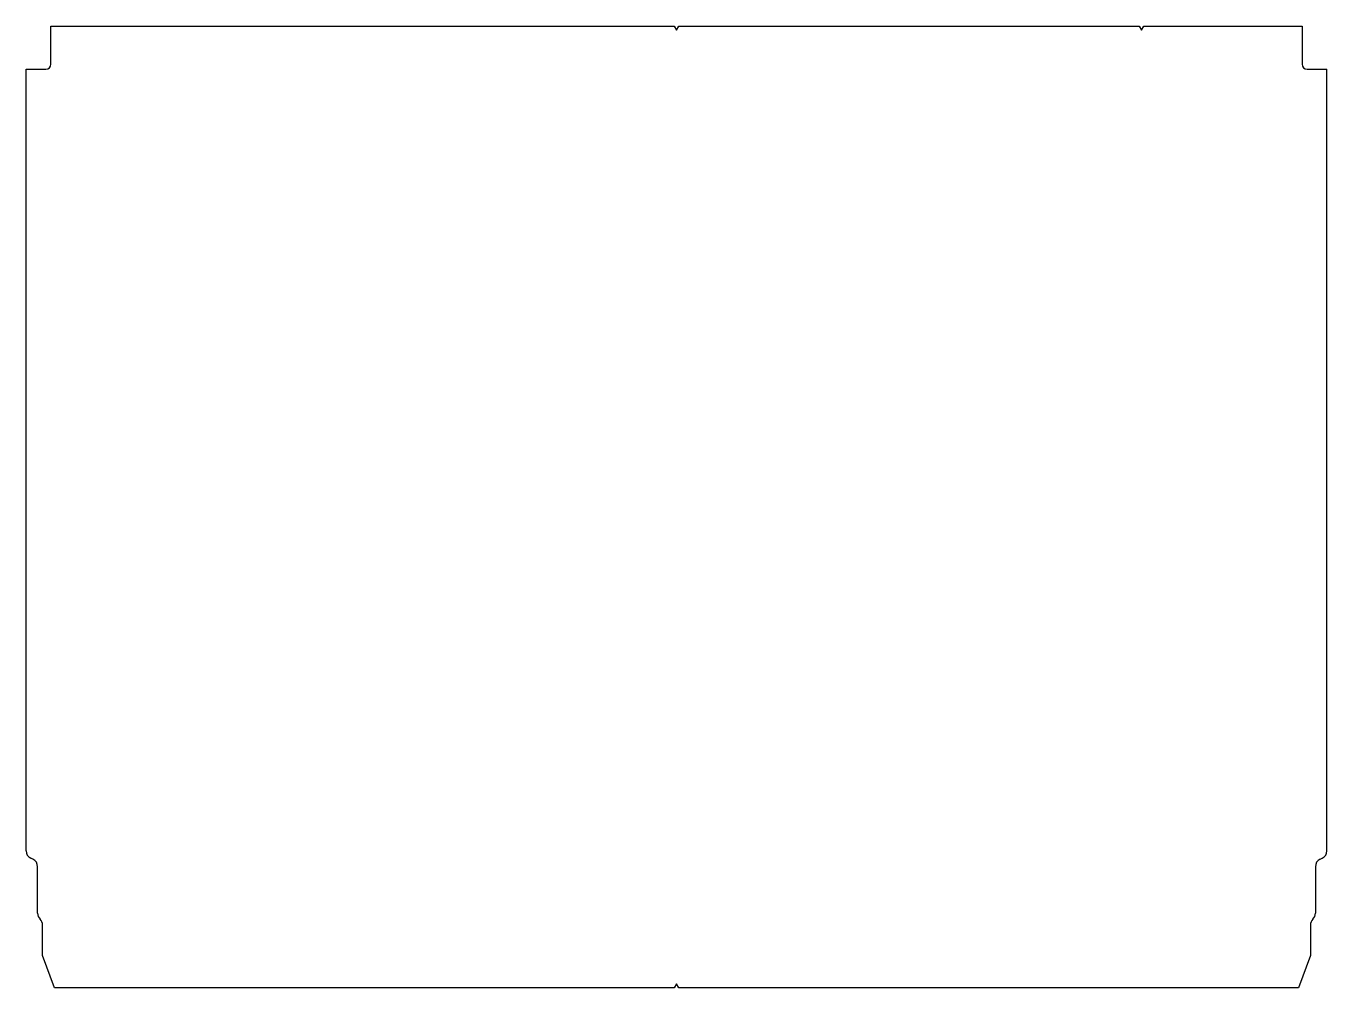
# Model space of a CAD drawing. Extents: x 423 to 1206, y 1016 to 1596.
import ezdxf

# ---------------------------------------------------------------- set-up
doc = ezdxf.new("R2010")
doc.units = 0
doc.layers.get('0').update_dxf_attribs({"linetype": 'CONTINUOUS'})

msp = doc.modelspace()

# ---------------------------------------------------------------- linework, layer by layer
at = {"color": 7}
for p, q in [((437.9, 1595.8), (813.21, 1595.8)), ((437.9, 1572.8), (437.9, 1595.8)), ((816.09, 1595.8), (1093.21, 1595.8)), ((1096.09, 1595.8), (1191.4, 1595.8)), ((1191.4, 1595.8), (1191.4, 1572.8)), ((422.9, 1098.98), (422.9, 1569.8)), ((1206.4, 1098.98), (1206.4, 1569.8)), ((429.9, 1061.37), (429.9, 1089.35)), ((1199.4, 1089.35), (1199.4, 1061.37)), ((440.07, 1016.3), (432.9, 1035.8)), ((1196.4, 1035.8), (1189.23, 1016.3)), ((813.21, 1016.3), (440.07, 1016.3)), ((1189.23, 1016.3), (816.09, 1016.3))]:
    msp.add_line(p, q, dxfattribs=at)
at = {"color": 7, "ltscale": 0.072169}
for p, q in [((813.21, 1595.8), (814.65, 1593.3)), ((814.65, 1593.3), (816.09, 1595.8)), ((1093.21, 1595.8), (1094.65, 1593.3)), ((1094.65, 1593.3), (1096.09, 1595.8)), ((814.65, 1018.8), (813.21, 1016.3)), ((816.09, 1016.3), (814.65, 1018.8))]:
    msp.add_line(p, q, dxfattribs=at)
at = {"color": 7, "ltscale": 0.3}
for p, q in [((422.9, 1569.8), (434.9, 1569.8)), ((1194.4, 1569.8), (1206.4, 1569.8))]:
    msp.add_line(p, q, dxfattribs=at)
at = {"color": 7, "ltscale": 0.033824}
for p, q in [((427.01, 1093.88), (425.79, 1094.45)), ((1202.29, 1093.88), (1203.51, 1094.45))]:
    msp.add_line(p, q, dxfattribs=at)
at = {"color": 7, "ltscale": 0.002512}
for p, q in [((431.44, 1057.76), (431.36, 1057.84)), ((1197.94, 1057.84), (1197.86, 1057.76))]:
    msp.add_line(p, q, dxfattribs=at)
at = {"color": 7, "ltscale": 0.460724}
for p, q in [((432.9, 1035.8), (432.9, 1054.23)), ((1196.4, 1054.23), (1196.4, 1035.8))]:
    msp.add_line(p, q, dxfattribs=at)
at = {"color": 7}
for centre, radius, start, end in [((434.9, 1572.8), 3, 270.00001, 360), ((1194.4, 1572.8), 3, 180, 269.99999), ((427.9, 1098.98), 5, 180, 245), ((1201.4, 1098.98), 5, 295, 360), ((424.9, 1089.35), 5, 360, 65), ((1204.4, 1089.35), 5, 115, 180), ((434.9, 1061.37), 5, 180, 225), ((427.9, 1054.23), 5, 360, 45), ((1201.4, 1054.23), 5, 135, 180), ((1194.4, 1061.37), 5, 315, 360)]:
    msp.add_arc(centre, radius, start, end, dxfattribs=at)

doc.saveas('drawing.dxf')
